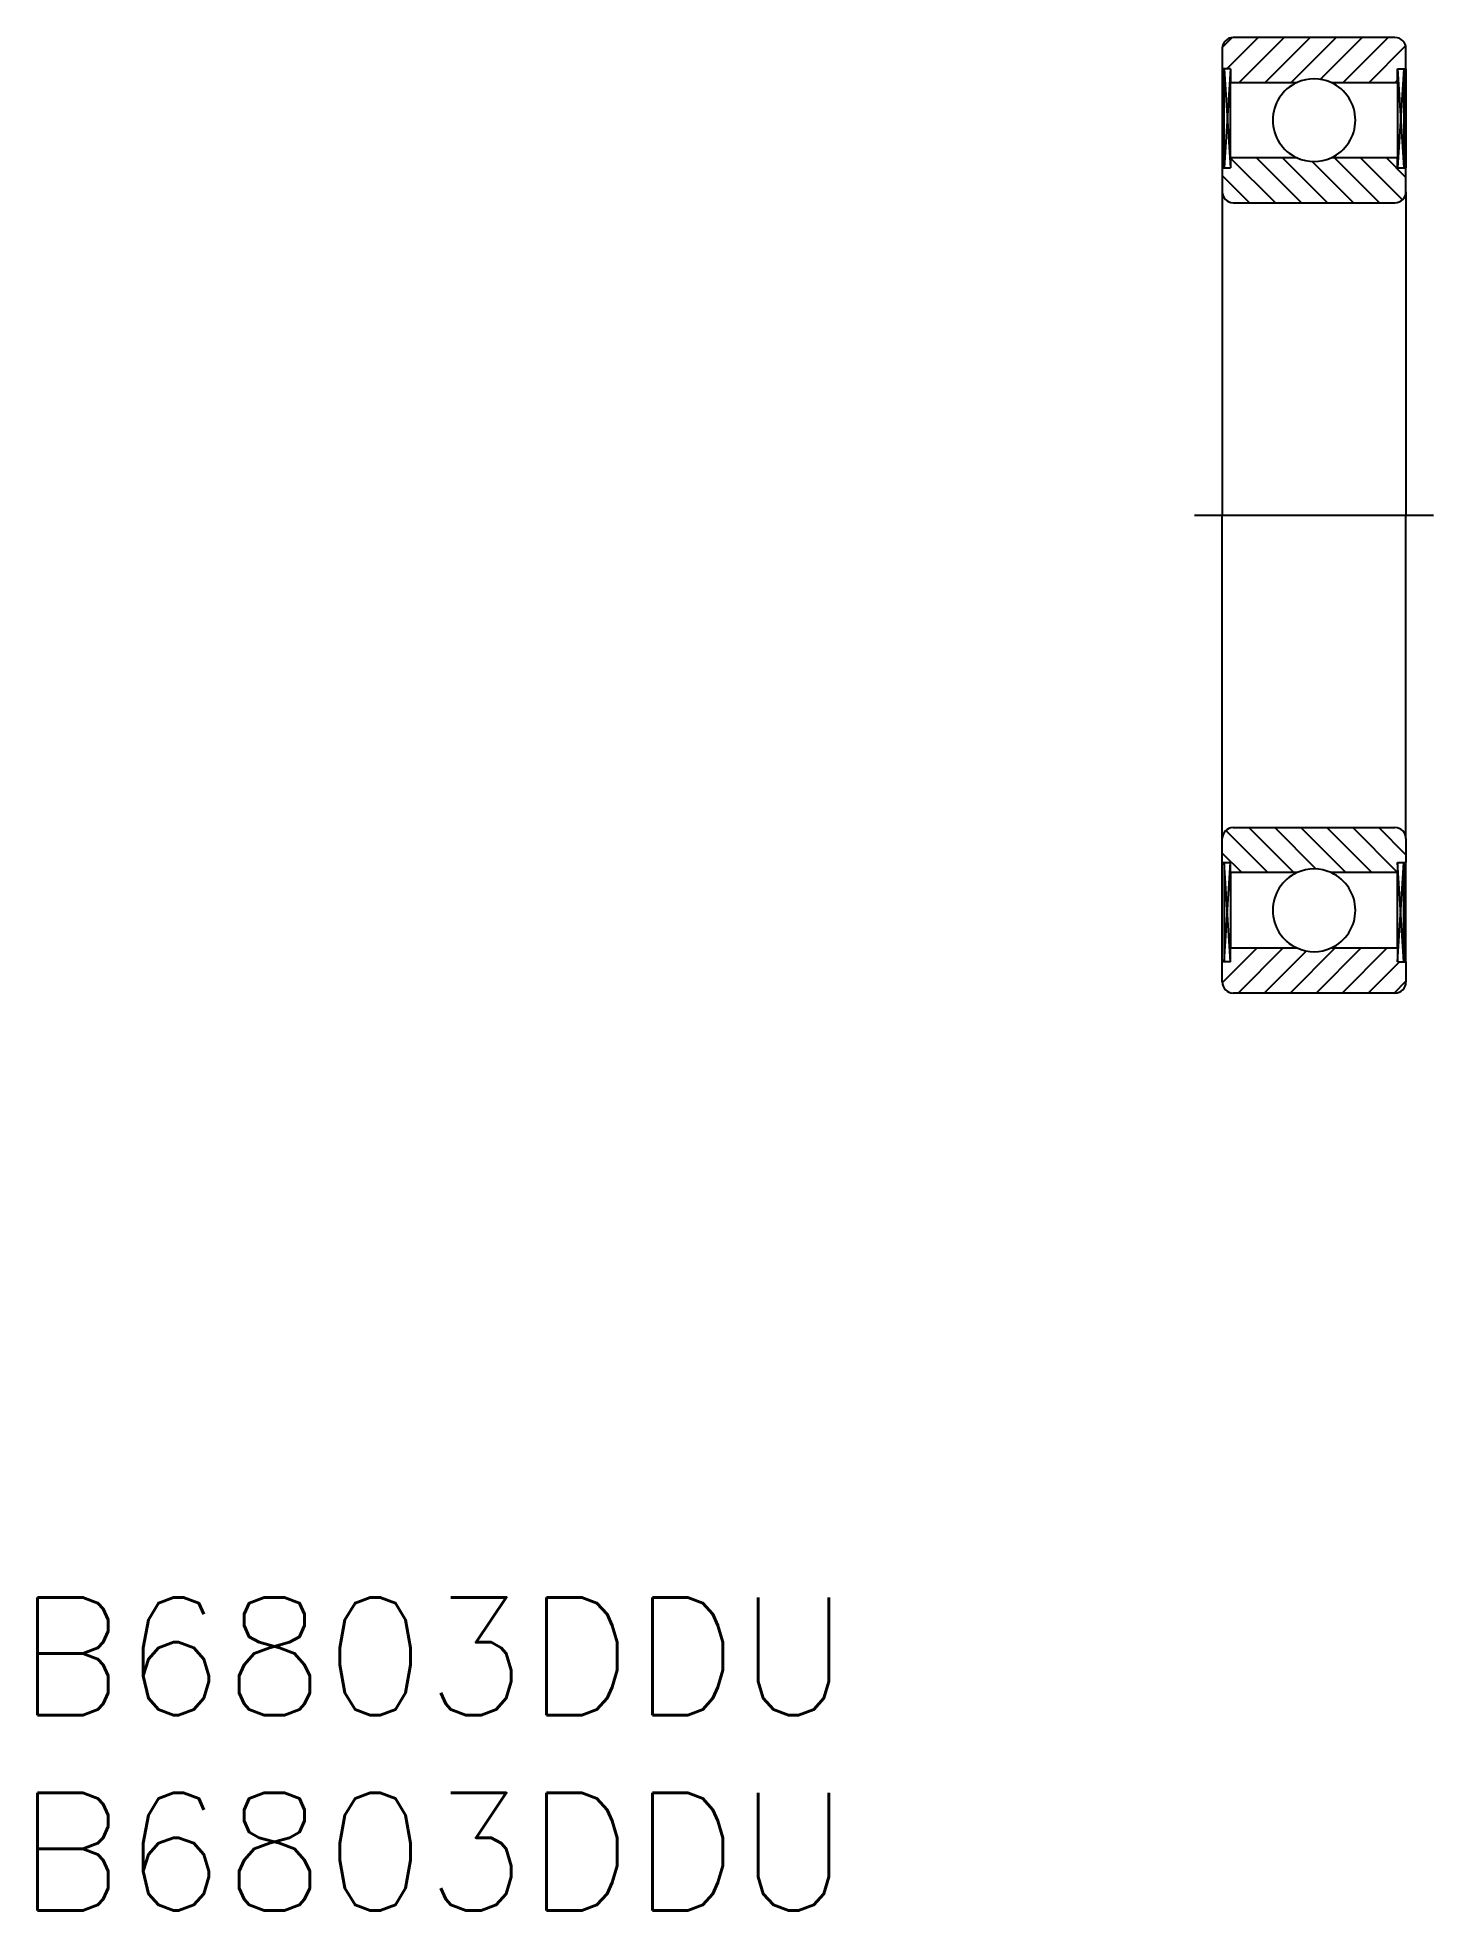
# Model space of a CAD drawing. Extents: x 115 to 153, y 60.9 to 111.9.
import ezdxf

# ---------------------------------------------------------------- set-up
doc = ezdxf.new("R2010")
doc.units = 0
doc.linetypes.add('CENTER', pattern=[17.5, 13, -1.5, 1.5, -1.5])
doc.layers.get('0').update_dxf_attribs({"linetype": 'CONTINUOUS'})
doc.layers.add('CENTER', color=1, linetype='CENTER')
doc.styles.get("Standard").update_dxf_attribs({"font": 'txt.shx', "bigfont": '@extfont2.shx'})

msp = doc.modelspace()

# ---------------------------------------------------------------- linework, layer by layer
at = {"color": 3, "linetype": 'CONTINUOUS'}
for p, q in [((147.235, 111.627), (147.501, 111.893)), ((147.361, 111.046), (148.211, 111.896)), ((147.694, 110.671), (148.919, 111.896)), ((148.401, 110.671), (149.626, 111.896)), ((149.108, 110.671), (150.333, 111.896)), ((149.899, 110.755), (151.04, 111.896)), ((150.522, 110.671), (151.747, 111.896)), ((151.229, 110.671), (152.223, 111.665)), ((147.29, 111.046), (147.462, 108.346)), ((147.462, 111.046), (147.29, 108.346)), ((151.936, 110.671), (152.002, 110.737)), ((152.002, 111.046), (152.175, 108.346)), ((152.175, 111.046), (152.002, 108.346)), ((148.682, 107.396), (147.462, 108.616)), ((149.389, 107.396), (148.164, 108.621)), ((150.096, 107.396), (148.871, 108.621)), ((151.51, 107.396), (150.285, 108.621)), ((152.137, 107.477), (150.993, 108.621)), ((152.232, 108.089), (151.7, 108.621)), ((147.975, 107.396), (147.232, 108.139)), ((150.803, 107.396), (149.677, 108.522)), ((148.472, 89.171), (147.328, 90.315)), ((149.179, 89.171), (147.954, 90.396)), ((149.79, 89.267), (148.661, 90.396)), ((150.593, 89.171), (149.368, 90.396)), ((151.3, 89.171), (150.075, 90.396)), ((152.002, 89.176), (150.782, 90.396)), ((152.232, 89.653), (151.49, 90.396)), ((147.765, 89.171), (147.232, 89.704)), ((147.29, 86.746), (147.462, 89.446)), ((147.462, 86.746), (147.29, 89.446)), ((152.002, 86.746), (152.175, 89.446)), ((152.175, 86.746), (152.002, 89.446)), ((147.235, 86.171), (148.185, 87.121)), ((147.462, 87.105), (147.478, 87.121)), ((147.667, 85.896), (148.892, 87.121)), ((148.374, 85.896), (149.523, 87.045)), ((149.081, 85.896), (150.306, 87.121)), ((149.789, 85.896), (151.014, 87.121)), ((150.496, 85.896), (151.721, 87.121)), ((151.203, 85.896), (152.053, 86.746)), ((151.91, 85.896), (152.232, 86.218))]:
    msp.add_line(p, q, dxfattribs=at)
at = {"color": 7, "linetype": 'CONTINUOUS'}
for p, q in [((151.932, 111.896), (147.532, 111.896)), ((147.232, 111.596), (147.232, 111.046)), ((152.232, 111.046), (152.232, 111.596)), ((147.462, 111.046), (147.232, 111.046)), ((147.232, 111.046), (147.232, 108.346)), ((147.29, 108.346), (147.29, 111.046)), ((147.462, 111.046), (147.462, 110.671)), ((147.462, 110.671), (149.269, 110.671)), ((147.462, 108.621), (147.462, 110.671)), ((150.196, 110.671), (152.002, 110.671)), ((152.002, 110.671), (152.002, 111.046)), ((152.002, 111.046), (152.232, 111.046)), ((152.002, 110.671), (152.002, 108.621)), ((152.175, 111.046), (152.175, 108.346)), ((152.232, 111.046), (152.232, 108.346)), ((149.269, 108.621), (147.462, 108.621)), ((147.462, 108.621), (147.462, 108.346)), ((152.002, 108.621), (150.196, 108.621)), ((152.002, 108.346), (152.002, 108.621)), ((147.232, 108.346), (147.232, 107.696)), ((147.232, 108.346), (147.462, 108.346)), ((152.002, 108.346), (152.232, 108.346)), ((152.232, 107.696), (152.232, 108.346)), ((147.232, 107.696), (147.232, 98.896)), ((152.232, 107.696), (152.232, 98.896)), ((147.532, 107.396), (151.932, 107.396)), ((147.232, 90.096), (147.232, 98.896)), ((152.232, 90.096), (152.232, 98.896)), ((147.532, 90.396), (151.932, 90.396)), ((147.232, 89.446), (147.232, 90.096)), ((152.232, 90.096), (152.232, 89.446)), ((147.232, 86.746), (147.232, 89.446)), ((147.232, 89.446), (147.462, 89.446)), ((147.29, 89.446), (147.29, 86.746)), ((147.462, 89.171), (147.462, 89.446)), ((152.002, 89.446), (152.002, 89.171)), ((152.002, 89.446), (152.232, 89.446)), ((152.175, 86.746), (152.175, 89.446)), ((152.232, 86.746), (152.232, 89.446)), ((149.269, 89.171), (147.462, 89.171)), ((147.462, 89.171), (147.462, 87.121)), ((152.002, 89.171), (150.196, 89.171)), ((152.002, 87.121), (152.002, 89.171)), ((147.232, 86.196), (147.232, 86.746)), ((147.462, 86.746), (147.232, 86.746)), ((147.462, 87.121), (149.269, 87.121)), ((147.462, 86.746), (147.462, 87.121)), ((150.196, 87.121), (152.002, 87.121)), ((152.002, 87.121), (152.002, 86.746)), ((152.002, 86.746), (152.232, 86.746)), ((152.232, 86.746), (152.232, 86.196)), ((151.932, 85.896), (147.532, 85.896))]:
    msp.add_line(p, q, dxfattribs=at)
for centre, radius, start, end in [((147.532, 111.596), 0.3, 90, 180), ((151.932, 111.596), 0.3, 0, 90), ((149.732, 109.646), 1.125, 114.3406, 245.6594), ((149.732, 109.646), 1.125, 65.6594, 114.3406), ((149.732, 109.646), 1.125, 294.3406, 65.6594), ((149.732, 109.646), 1.125, 245.6594, 294.3406), ((147.532, 107.696), 0.3, 180, 270), ((151.932, 107.696), 0.3, 270, 0), ((147.532, 90.096), 0.3, 90, 180), ((151.932, 90.096), 0.3, 0, 90), ((149.732, 88.146), 1.125, 65.6594, 114.3406), ((149.732, 88.146), 1.125, 114.3406, 245.6594), ((149.732, 88.146), 1.125, 294.3406, 65.6594), ((149.732, 88.146), 1.125, 245.6594, 294.3406), ((147.532, 86.196), 0.3, 180, 270), ((151.932, 86.196), 0.3, 270, 0)]:
    msp.add_arc(centre, radius, start, end, dxfattribs=at)
at = {"layer": 'CENTER', "color": 1, "linetype": 'CENTER'}
msp.add_line((146.482, 98.896), (152.982, 98.896), dxfattribs=at)

# ---------------------------------------------------------------- texts
at = {"color": 7, "linetype": 'CONTINUOUS'}
for p in [(114.45, 66.249), (114.45, 60.931)]:
    msp.add_text('B6803DDU', height=3.2, dxfattribs=at).set_placement(p)

doc.saveas('drawing.dxf')
